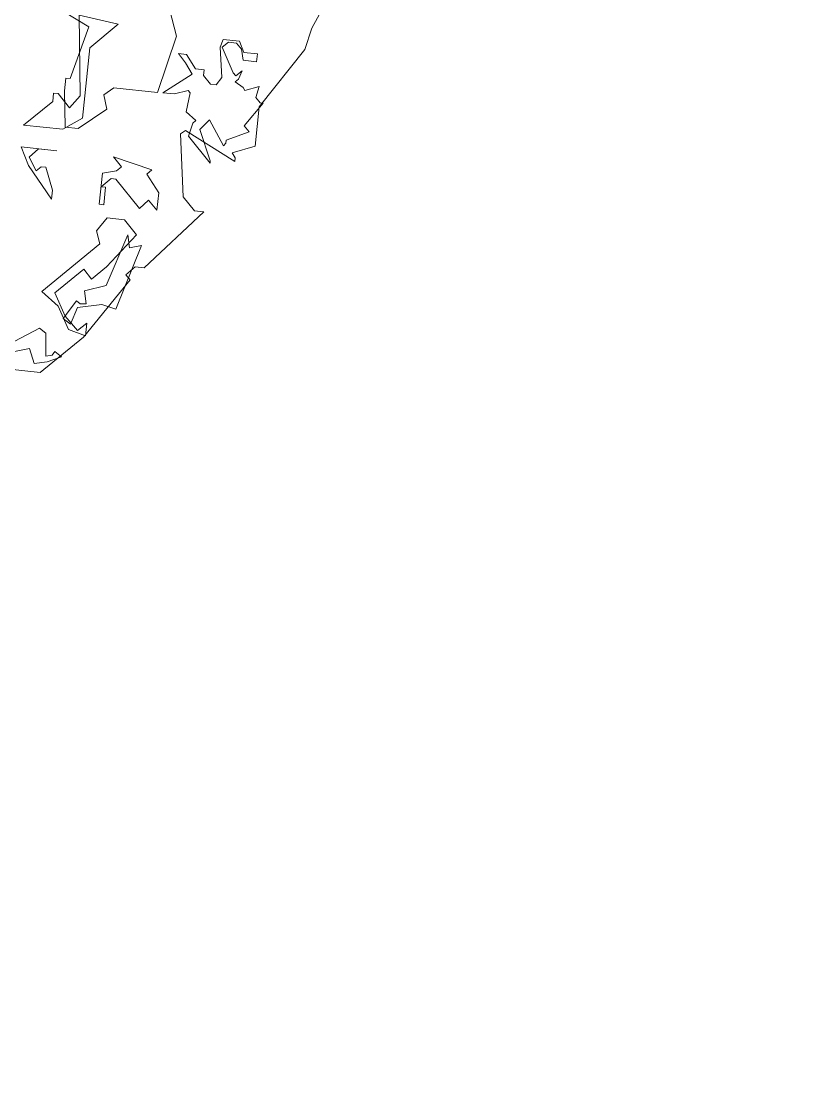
# Model space of a CAD drawing. Header units: metres. Extents: x 329311 to 330425, y 7396637 to 7397287.
# Drawn here: x 329866.799 to 329867.792, y 7397036.791 to 7397038.136 of the extents above; entities that cross this region are included whole.
import ezdxf

# ---------------------------------------------------------------- set-up
doc = ezdxf.new("R2010")
doc.units = ezdxf.units.M
doc.linetypes.add('CACHE2', pattern=[4.7625, 3.175, -1.5875])
doc.layers.get('0').update_dxf_attribs({"lineweight": 18})
doc.layers.add('ARBRE', color=251, linetype='Continuous', lineweight=13)
doc.layers.add('AXES+POTEAUX', color=6, linetype='CACHE2', lineweight=13)
doc.layers.add('VEGETAIS', color=3, linetype='Continuous')

# ---------------------------------------------------------------- blocks, each defined once
blk = doc.blocks.new('WMF26', base_point=(0, 0.0008))
at = {"color": 85}
blk.add_lwpolyline([(13.2233, -7.4181), (13.0199, -7.9055), (12.9837, -8.0792), (12.6708, -8.5666), (12.6708, -8.8803), (12.4963, -8.9527), (12.5251, -8.989), (12.5251, -9.0178), (12.111, -8.8144), (12.0739, -8.8441), (12.1472, -9.3381), (12.2485, -9.4401), (12.3209, -9.4401), (11.8994, -9.9284), (11.8269, -9.9284), (11.7611, -10.0008), (11.7973, -10.037), (11.477, -10.5245), (11.165, -10.8381), (10.75, -10.8381)], dxfattribs=at)
at = {"color": 63}
blk.add_lwpolyline([(11.859, -7.8034), (11.962, -8.0792), (11.859, -8.5378), (11.5108, -8.5378), (11.4375, -8.6028), (11.4737, -8.7132), (11.263, -8.8869), (11.1609, -8.8869), (11.1246, -8.6028), (11.1246, -8.5016), (11.1609, -8.5016), (11.263, -8.0792), (11.0522, -7.9779)], dxfattribs=at)
at = {"color": 106}
for points in [[(11.2885, -8.2439), (11.2885, -8.8037), (11.1428, -8.9058), (10.8299, -8.9058), (11.0415, -8.695), (11.0415, -8.6292), (11.0777, -8.6292), (11.179, -8.7313), (11.2523, -8.6292), (11.179, -7.996), (11.4927, -8.0323), (11.2885, -8.2439), (11.2885, -8.2439)], [(12.5062, -8.1517), (12.6132, -8.1517), (12.6132, -8.215), (12.5062, -8.215), (12.4839, -8.1294), (12.4387, -8.085), (12.3753, -8.085), (12.3308, -8.1294), (12.4387, -8.3221), (12.4609, -8.3443), (12.5062, -8.2999), (12.4839, -8.3665), (12.4609, -8.3896), (12.5284, -8.4291), (12.5457, -8.4513), (12.6527, -8.4069), (12.6354, -8.4966), (12.675, -8.5361), (12.698, -8.5361), (12.5679, -8.7288), (12.6132, -8.7733), (12.4387, -8.8581), (12.4387, -8.8811), (12.4214, -8.9033), (12.2913, -8.7115), (12.2238, -8.7963), (12.3308, -9.0326), (12.3308, -9.0507), (12.139, -8.8581), (12.1612, -8.751), (12.1843, -8.7288), (12.0995, -8.6662), (12.1167, -8.5139), (12.0995, -8.4966), (11.9924, -8.5361), (11.9019, -8.5361), (12.1167, -8.3665), (12.0542, -8.2826), (11.9924, -8.215), (12.0542, -8.215), (12.139, -8.3221), (12.2065, -8.3221), (12.2065, -8.3665), (12.2682, -8.4291), (12.3135, -8.4291), (12.353, -8.3665), (12.3135, -8.1294), (12.3308, -8.0669), (12.4609, -8.0669), (12.5062, -8.1517), (12.5062, -8.1517)], [(10.9682, -9.0804), (10.9024, -9.1528), (10.9682, -9.2549), (11.0044, -9.2187), (11.0415, -9.2187), (11.1139, -9.3932), (11.1139, -9.4665), (10.9024, -9.2187), (10.8299, -9.0804), (11.1139, -9.0804), (10.9682, -9.0804), (10.9682, -9.0804)], [(11.8409, -9.1899), (11.9513, -9.3273), (11.9513, -9.4665), (11.8772, -9.3932), (11.8121, -9.4665), (11.6013, -9.2549), (11.5651, -9.2549), (11.4927, -9.3273), (11.5289, -9.3273), (11.5289, -9.4665), (11.4927, -9.4665), (11.4927, -9.2187), (11.6013, -9.1899), (11.6376, -9.1528), (11.5651, -9.0804), (11.8772, -9.1528), (11.8409, -9.1899), (11.8409, -9.1899)], [(11.8121, -9.6773), (11.6013, -9.9539), (11.4927, -10.0626), (11.426, -9.9901), (11.216, -10.2009), (11.3173, -10.3763), (11.426, -10.4775), (11.4927, -10.4125), (11.4927, -10.5137), (11.3535, -10.4775), (11.2523, -10.3022), (11.1139, -10.2009), (11.5289, -9.7785), (11.4927, -9.6773), (11.5651, -9.5678), (11.7034, -9.5678), (11.8121, -9.6773), (11.8121, -9.6773)], [(11.3939, -10.2462), (11.4252, -10.2659), (11.4713, -10.2602), (11.4474, -10.1597), (11.6137, -10.0996), (11.7421, -9.6838), (11.766, -9.7835), (11.8599, -9.7563), (11.7084, -10.2783), (11.5964, -10.2519), (11.4062, -10.2964), (11.3642, -10.4339), (11.3025, -10.396), (11.3939, -10.2462), (11.3939, -10.2462)], [(11.1798, -10.5245), (11.1963, -10.7056), (11.2465, -10.6941), (11.2654, -10.6628), (11.3206, -10.6973), (11.2119, -10.75), (11.1123, -10.7739), (11.0637, -10.6578), (10.7039, -10.7698), (11.1246, -10.4907), (11.1798, -10.5245), (11.1798, -10.5245)]]:
    blk.add_lwpolyline(points, dxfattribs=at)
blk = doc.blocks.new('T2_02')
at = {"xscale": 0.3499999999999943, "yscale": 0.3499999999999943, "zscale": 0.3499999999999943}
blk.add_blockref('WMF26', (-2.2399, 1.997), dxfattribs=at)

msp = doc.modelspace()

# ---------------------------------------------------------------- hatches: boundary and pattern name
at = {"layer": 'AXES+POTEAUX'}
h = msp.add_hatch(dxfattribs=at)
h.set_pattern_fill('ANGLE', color=253, scale=0.025)
h.set_pattern_definition([(341.96263, (329827.33868, 7397103.38185), (0.0540704, 0.16604302), [0.127, -0.047625]), (71.96263, (329827.33868, 7397103.38185), (-0.16604302, 0.0540704), [0.127, -0.047625])])
edge = h.paths.add_edge_path()
edge.add_line((329826.7385, 7397041.2079), (329842.2426, 7397036.1779))
edge.add_line((329846.8442, 7397037.6251), (329826.8826, 7397044.0928))
edge.add_line((329826.7385, 7397041.2079), (329826.8826, 7397044.0928))
edge.add_line((329844.8123, 7397035.297), (329860.3047, 7397030.2222))
edge.add_line((329859.606, 7397032.0674), (329846.4153, 7397036.308))
edge.add_line((329845.088, 7397036.1686), (329844.8123, 7397035.297))
edge.add_line((329842.5027, 7397037.0002), (329845.088, 7397036.1686))
edge.add_line((329846.4153, 7397036.308), (329846.8442, 7397037.6251))
edge.add_line((329862.8868, 7397029.3806), (329868.6707, 7397027.4942))
edge.add_line((329868.6707, 7397027.4942), (329868.1393, 7397025.8622))
edge.add_line((329868.1393, 7397025.8622), (329869.8371, 7397025.3093))
edge.add_line((329869.8371, 7397025.3093), (329870.2976, 7397026.7236))
edge.add_line((329870.4296, 7397026.6807), (329870.9966, 7397028.5012))
edge.add_line((329870.9966, 7397028.5012), (329869.4474, 7397029.0057))
edge.add_line((329869.3891, 7397028.8268), (329864.8797, 7397030.2953))
edge.add_line((329864.8797, 7397030.2953), (329865.243, 7397031.6298))
edge.add_line((329865.243, 7397031.6298), (329860.0176, 7397033.3314))
edge.add_line((329860.0176, 7397033.3314), (329859.606, 7397032.0674))
edge.add_line((329860.3047, 7397030.2222), (329860.5922, 7397031.1312))
edge.add_line((329860.5922, 7397031.1312), (329863.1775, 7397030.2996))
edge.add_line((329863.1775, 7397030.2996), (329862.8868, 7397029.3806))
edge.add_line((329842.2426, 7397036.1779), (329842.5027, 7397037.0002))
edge.add_line((329869.4474, 7397029.0057), (329869.3891, 7397028.8268))

# ---------------------------------------------------------------- linework, layer by layer
at = {"layer": 'VEGETAIS'}
msp.add_spline([(329852.8964, 7397041.2672), (329857.6581, 7397043.125), (329861.0745, 7397040.4459), (329865.2215, 7397042.3465), (329867.8261, 7397036.3211), (329861.7257, 7397038.1446), (329852.8964, 7397041.2672)], degree=3, dxfattribs=at)

# ---------------------------------------------------------------- block references
at = {"layer": 'ARBRE', "xscale": 0.4621142716754235, "yscale": 0.4621142716754235, "zscale": 0.4621142716754235, "rotation": 354.0121026411171}
msp.add_blockref('T2_02', (329866.1435, 7397038.5922), dxfattribs=at)

doc.saveas('drawing.dxf')
